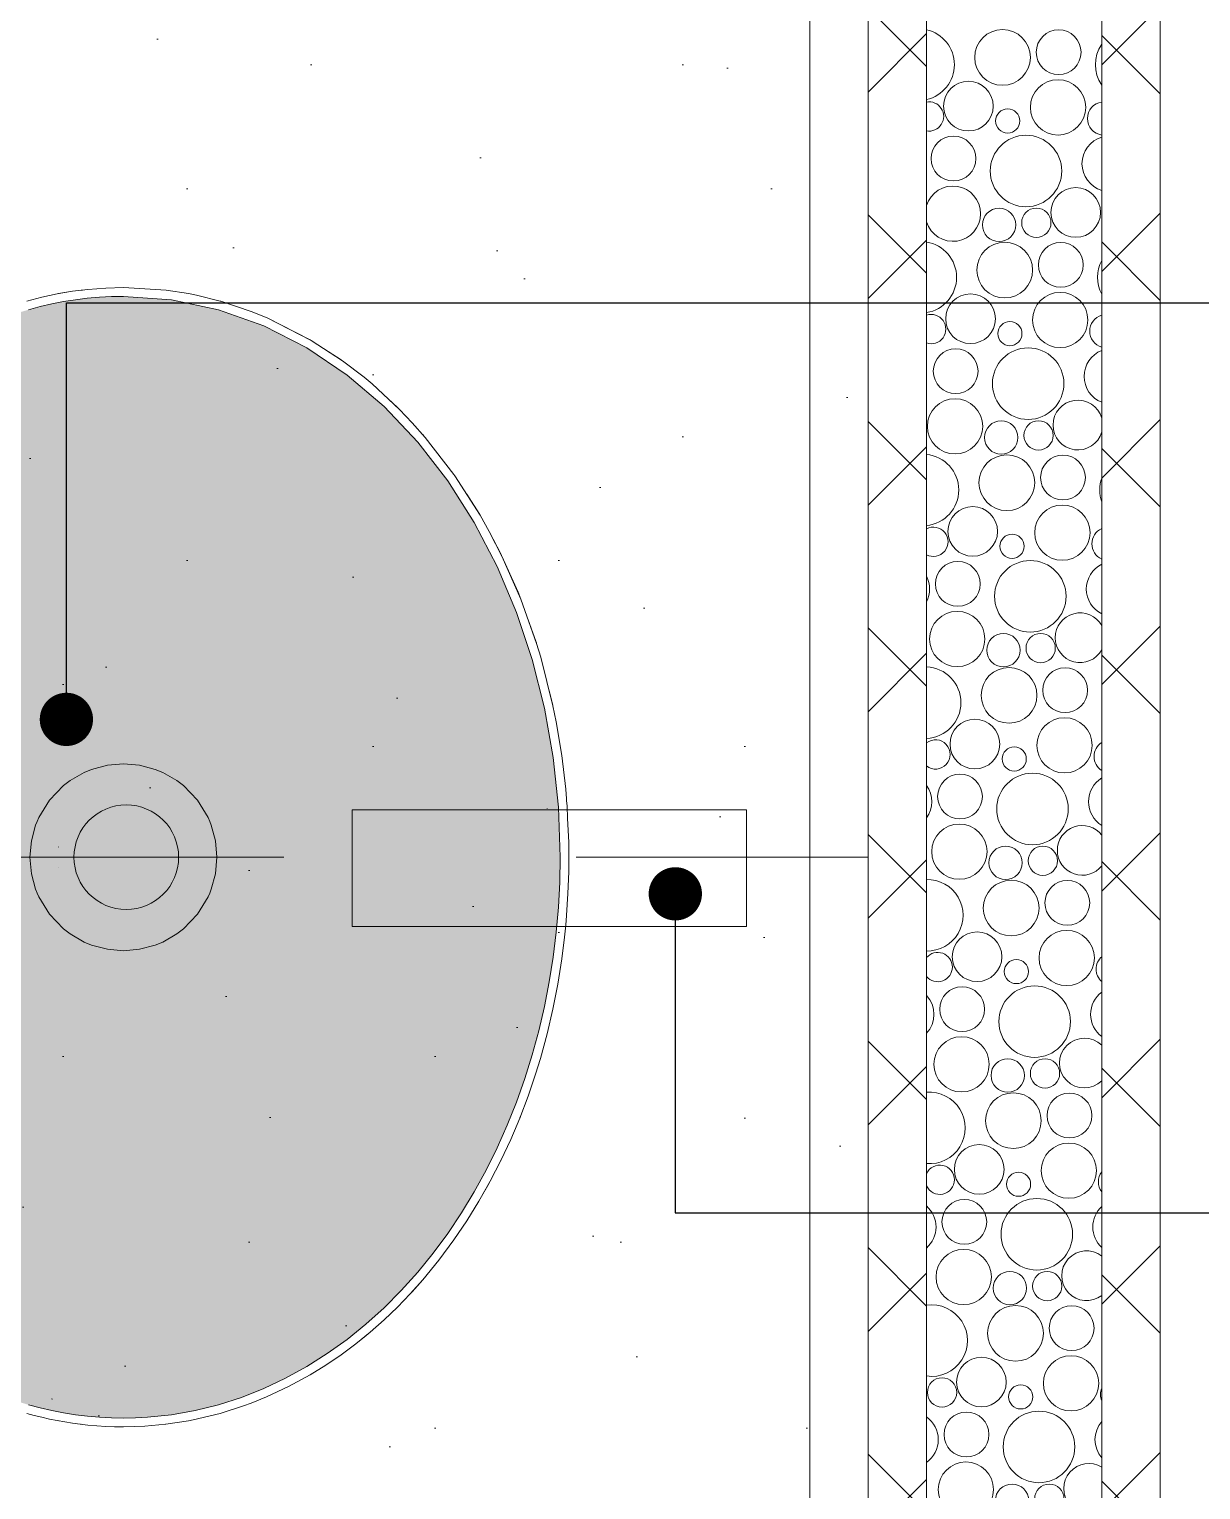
# Model space of a CAD drawing. Header units: metres. Extents: x -1.1 to 45.1, y -1 to 1.8.
# Drawn here: x 11.8678 to 12.269, y -0.1546 to 0.3454 of the extents above; entities that cross this region are included whole.
import ezdxf

# ---------------------------------------------------------------- set-up
doc = ezdxf.new("R2010")
doc.units = ezdxf.units.M
doc.header["$MEASUREMENT"] = 0
doc.linetypes.add('Dashed', pattern=[0.027999999999999997, 0.018, -0.009999999999999998])
for name, color, linetype, lineweight, true_color in [('COTAS DETALHAMENTO.EXEC_Caneta_No__27', 7, 'Continuous', 0, 0xbd2d17), ('EIXO HIDRÁULICO - Executivo.EXEC_Caneta_No__167', 7, 'Continuous', 0, 0x0035d5), ('LOUCAS-METAIS.ARQ_Caneta_No__13', 7, 'Continuous', 0, 0xaaaaaa), ('LOUCAS-METAIS.ARQ_Caneta_No__16', 7, 'Continuous', 0, 0xc9c9c9), ('LOUCAS-METAIS.ARQ_Caneta_No__19', 7, 'Continuous', 0, 0xe9e9e9), ('LOUCAS-METAIS.ARQ_Caneta_No__96', 7, 'Continuous', 0, 0xb6b6b6), ('PAREDE CONSTRUIR_Caneta_No__96', 7, 'Continuous', 0, 0xb6b6b6)]:
    doc.layers.add(name, color=color, linetype=linetype, lineweight=lineweight, true_color=true_color)
doc.layers.add('PAREDE CONSTRUIR_Caneta_No__241', color=7, linetype='Continuous', lineweight=13)
doc.layers.add('PAREDE CONSTRUIR_Caneta_No__83', color=84, linetype='Continuous', lineweight=0)
doc.dimstyles.new('GENERATED_STYLE__20', dxfattribs={"dimtxt": 0.18, "dimasz": 0.03648, "dimexe": 0.18, "dimexo": 0.0625, "dimgap": 0, "dimtad": 0, "dimtih": 1, "dimtoh": 1, "dimdec": 4, "dimzin": 0, "dimdsep": 46, "dimcen": 0.09, "dimadec": 0, "dimazin": 0, "dimtfac": 1, "dimtdec": 4, "dimtmove": 0, "dimatfit": 3, "dimldrblk": 'ARROWHEAD_11', "dimfxl": 0, "dimtolj": 1, "dimtzin": 0, "dimarcsym": 0})
pattern_1 = [(45, (11.92188319583197, 0.09066946035894974), (-0.03535533905932738, 0.03535533905932738), []), (135, (11.92188319583197, 0.09066946035894974), (0.03535533905932738, 0.03535533905932738), [])]
pattern_2 = [(45, (11.92188319583197, 0.2906694603589497), (-0.06363961030678929, 0.06363961030678929), [0, -0.06000000000000003, 0, -0.09000000000000001]), (110, (12.12188319583197, 0.2906694603589497), (0.08457233587073178, 0.03078181289931019), [0, -0.044, 0, -0.07600000000000001])]

# ---------------------------------------------------------------- blocks, each defined once
blk = doc.blocks.new('*X79', base_point=(11.92188319583197, 0.09066946035894974))
at = {"layer": 'PAREDE CONSTRUIR_Caneta_No__96', "color": 253, "linetype": 'Continuous', "lineweight": 0, "true_color": 0xb6b6b6}
for centre, radius in [((12.20108351498721, 0.3357130980305505), 0.009541205011085623), ((12.22029035433806, 0.3374767534659818), 0.007671086343013869), ((12.18939116898575, 0.3190377567004831), 0.008510306199460933), ((12.22008652386464, 0.318604216358942), 0.009461803866338271), ((12.20286582046823, 0.3139535238226888), 0.004135265504954955), ((12.18429035433806, 0.3010775112881394), 0.007671086343013869), ((12.20911208075315, 0.296822358188409), 0.01224255523759396), ((12.22613269315207, 0.2826385145226408), 0.008510306199460933), ((12.1998925823704, 0.2783833614229103), 0.005717690174749701), ((12.21265804166959, 0.2790925536061987), 0.005014746019677298), ((12.20182503915354, 0.2629146136748658), 0.009541205011085623), ((12.22103187850438, 0.2646782691102971), 0.007671086343013869), ((12.22082804803097, 0.2458057320032573), 0.009461803866338271), ((12.19013269315207, 0.2462392723447984), 0.008510306199460933), ((12.20360734463455, 0.2411550394670041), 0.004135265504954955), ((12.18503187850438, 0.2282790269324547), 0.007671086343013869), ((12.20985360491948, 0.2240238738327243), 0.01224255523759396), ((12.18482804803097, 0.209406489825415), 0.009461803866338271), ((12.20063410653673, 0.2055848770672256), 0.005717690174749701), ((12.21339956583592, 0.206294069250514), 0.005014746019677298), ((12.20256656331987, 0.1901161293191812), 0.009541205011085623), ((12.22177340267071, 0.1918797847546124), 0.007671086343013869), ((12.1908742173184, 0.1734407879891137), 0.008510306199460933), ((12.22156957219729, 0.1730072476475726), 0.009461803866338271), ((12.20434886880088, 0.1683565551113194), 0.004135265504954955), ((12.18577340267071, 0.15548054257677), 0.007671086343013869), ((12.21059512908581, 0.1512253894770396), 0.01224255523759396), ((12.18556957219729, 0.1366080054697303), 0.009461803866338271), ((12.20137563070306, 0.1327863927115409), 0.005717690174749701), ((12.21414109000225, 0.1334955848948293), 0.005014746019677298), ((12.2033080874862, 0.1173176449634965), 0.009541205011085623), ((12.22251492683704, 0.1190813003989277), 0.007671086343013869), ((12.19161574148473, 0.100642303633429), 0.008510306199460933), ((12.22231109636362, 0.1002087632918879), 0.009461803866338271), ((12.20509039296721, 0.09555807075563472), 0.004135265504954955), ((12.18651492683704, 0.08268205822108537), 0.007671086343013869), ((12.21133665325213, 0.07842690512135489), 0.01224255523759396), ((12.18631109636362, 0.0638095211140456), 0.009461803866338271), ((12.20211715486938, 0.05998790835585624), 0.005717690174749701), ((12.21488261416857, 0.06069710053914465), 0.005014746019677298), ((12.20404961165252, 0.04451916060781183), 0.009541205011085623), ((12.22325645100337, 0.04628281604324303), 0.007671086343013869), ((12.19235726565105, 0.02784381927774436), 0.008510306199460933), ((12.22305262052995, 0.02741027893620326), 0.009461803866338271), ((12.20583191713354, 0.02275958639995004), 0.004135265504954955), ((12.18725645100337, 0.009883573865400674), 0.007671086343013869), ((12.21207817741846, 0.005628420765670203), 0.01224255523759396), ((12.18705262052995, -0.008988963241639086), 0.009461803866338271), ((12.20285867903571, -0.01281057599982845), 0.005717690174749701), ((12.2156241383349, -0.01210138381654004), 0.005014746019677298), ((12.20479113581885, -0.02827932374787286), 0.009541205011085623), ((12.22399797516969, -0.02651566831244165), 0.007671086343013869), ((12.19309878981738, -0.04495466507794033), 0.008510306199460933), ((12.22379414469627, -0.04538820541948141), 0.009461803866338271), ((12.20657344129986, -0.05003889795573466), 0.004135265504954955), ((12.21281970158479, -0.06717006359001448), 0.01224255523759396), ((12.18799797516969, -0.062914910490284), 0.007671086343013869), ((12.18779414469627, -0.08178744759732376), 0.009461803866338271), ((12.20360020320204, -0.08560906035551313), 0.005717690174749701), ((12.21636566250123, -0.08489986817222472), 0.005014746019677298), ((12.20553265998518, -0.1010778081035575), 0.009541205011085623), ((12.22473949933602, -0.09931415266812632), 0.007671086343013869), ((12.19384031398371, -0.117753149433625), 0.008510306199460933), ((12.2245356688626, -0.1181866897751661), 0.009461803866338271), ((12.18036566250123, -0.121299110350067), 0.005014746019677298), ((12.20731496546619, -0.1228373823114193), 0.004135265504954955), ((12.18873949933602, -0.1357133948459687), 0.007671086343013869), ((12.21356122575111, -0.1399685479456992), 0.01224255523759396), ((12.1885356688626, -0.1545859319530085), 0.009461803866338271), ((12.20434172736837, -0.1584075447111978), 0.005717690174749701), ((12.21710718666756, -0.1576983525279094), 0.005014746019677298)]:
    blk.add_circle(centre, radius, dxfattribs=at)
for centre, radius, start, end in [((12.17237055658682, 0.3332216003662513), 0.01224255523759396, 282.6484039868402, 77.35159601315972), ((12.24511208075315, 0.3332216003662513), 0.01224255523759396, 145.2644249092012, 214.7355750907981), ((12.17591651750327, 0.3154917957840411), 0.005014746019677298, 260.0645438803893, 99.93545611961063), ((12.2358925823704, 0.3147826036007526), 0.005717690174749701, 98.4613759603304, 261.5386240396697), ((12.23782503915354, 0.2993138558527082), 0.009541205011085623, 106.9007765460973, 253.0992234539028), ((12.18408652386464, 0.2822049741810997), 0.009461803866338271, 197.2697434780899, 162.7302565219097), ((12.17311208075315, 0.2604231160105666), 0.01224255523759396, 279.113936066145, 80.88606393385498), ((12.24585360491948, 0.2604231160105666), 0.01224255523759396, 151.9283494652562, 208.071650534744), ((12.17665804166959, 0.2426933114283563), 0.005014746019677298, 251.3124344903864, 108.6875655096134), ((12.23663410653673, 0.2419841192450679), 0.005717690174749701, 106.0712268409087, 253.9287731590908), ((12.23856656331987, 0.2265153714970235), 0.009541205011085623, 111.6190238448069, 248.3809761551928), ((12.2268742173184, 0.2098400301669561), 0.008510306199460933, 16.08727155705511, 343.912728442945), ((12.17385360491948, 0.1876246316548819), 0.01224255523759396, 275.6141588701257, 84.38584112987438), ((12.24659512908581, 0.1876246316548819), 0.01224255523759396, 160.5494446312279, 199.4505553687717), ((12.17739956583592, 0.1698948270726717), 0.005014746019677298, 242.077543907103, 117.922456092897), ((12.23737563070306, 0.1691856348893833), 0.005717690174749701, 113.9865130502436, 246.0134869497568), ((12.2393080874862, 0.1537168871413389), 0.009541205011085623, 116.4970239692531, 243.5029760307471), ((12.16656656331987, 0.1537168871413389), 0.009541205011085623, 332.7817784339859, 27.21822156601348), ((12.22761574148473, 0.1370415458112714), 0.008510306199460933, 29.10753618186787, 330.8924638181332), ((12.17459512908581, 0.1148261472991972), 0.01224255523759396, 272.1353029772897, 87.86469702271033), ((12.17814109000225, 0.097096342716987), 0.005014746019677298, 231.9648425517003, 128.0351574483), ((12.23811715486938, 0.09638715053369859), 0.005717690174749701, 122.4260794049733, 237.5739205950264), ((12.1673080874862, 0.08091840278565417), 0.009541205011085623, 324.2479302267572, 35.75206977324321), ((12.24004961165252, 0.08091840278565417), 0.009541205011085623, 121.5921637381777, 238.407836261822), ((12.22835726565106, 0.0642430614555867), 0.008510306199460933, 38.13334764750099, 321.8666523524986), ((12.17533665325213, 0.04202766294351255), 0.01224255523759396, 268.6643170326059, 91.33568296739405), ((12.17888261416858, 0.02429785836130231), 0.005014746019677298, 220.1806800518425, 139.8193199481582), ((12.23885867903571, 0.0235886661780139), 0.005717690174749701, 131.7514476677032, 228.2485523322981), ((12.24079113581885, 0.00811991842996948), 0.009541205011085623, 126.9836784029258, 233.016321597074), ((12.16804961165252, 0.00811991842996948), 0.009541205011085623, 317.2088490783793, 42.79115092162093), ((12.22909878981738, -0.00855542290009799), 0.008510306199460933, 45.61764563430343, 314.3823543656962), ((12.17607817741846, -0.03077082141217213), 0.01224255523759396, 265.1884138265159, 94.8115861734841), ((12.1796241383349, -0.04850062599438237), 0.005014746019677298, 204.2332089091627, 155.7667910908362), ((12.23960020320204, -0.04920981817767078), 0.005717690174749701, 142.7110161839618, 217.2889838160382), ((12.16879113581885, -0.06467856592571519), 0.009541205011085623, 311.0043790830672, 48.99562091693276), ((12.24153265998518, -0.06467856592571519), 0.009541205011085623, 132.7894022863818, 227.2105977136182), ((12.22984031398371, -0.08135390725578268), 0.008510306199460933, 52.24322451003611, 307.7567754899634), ((12.17681970158479, -0.1035693057678568), 0.01224255523759396, 261.694641486707, 98.3053585132931), ((12.24034172736837, -0.1220083025333555), 0.005717690174749701, 157.7105301463812, 202.2894698536193), ((12.16953265998518, -0.1374770502813999), 0.009541205011085623, 305.3379891509273, 54.66201084907188), ((12.24227418415151, -0.1374770502813999), 0.009541205011085623, 139.2025084065801, 220.7974915934199), ((12.23058183815004, -0.1541523916114674), 0.008510306199460933, 58.31975365391776, 301.6802463460826)]:
    blk.add_arc(centre, radius, start, end, dxfattribs=at)
blk = doc.blocks.new('ARROWHEAD_11')
at = {"color": 0, "linetype": 'Continuous', "lineweight": 0}
blk.add_line((0, 0), (-1, 0), dxfattribs=at)
at = {"color": 0, "linetype": 'Continuous', "lineweight": 0, "const_width": 0.25, "flags": 128}
blk.add_lwpolyline([(-0.125, 0, 1), (0.125, 0, 1)], format="xyb", close=True, dxfattribs=at)

msp = doc.modelspace()

# ---------------------------------------------------------------- hatches: boundary and pattern name
at = {"layer": 'LOUCAS-METAIS.ARQ_Caneta_No__16', "linetype": 'Continuous', "lineweight": 0, "true_color": 0xc9c9c9}
h = msp.add_hatch(dxfattribs=at)
h.set_pattern_fill('Haie_OD_LEGENDA_0007', color=9, style=0, pattern_type=2)
h.set_pattern_definition(pattern_2)
h.paths.add_polyline_path([(11.65505127509044, 0.9421461764888623), (11.65505127509044, -0.8378538235111352), (12.13505127509044, -0.8378538235111352), (12.13505127509044, 0.9421461764888623)])
h = msp.add_hatch(dxfattribs=at)
h.set_pattern_fill('Haie_OD_LEGENDA_0007', color=9, style=0, pattern_type=2)
h.set_pattern_definition(pattern_2)
h.paths.add_polyline_path([(12.13505127509044, 0.9421461764888623), (12.13505127509044, -0.8378538235111352), (12.15505127509044, -0.8378538235111352), (12.15505127509044, 0.9421461764888623)])
at = {"layer": 'LOUCAS-METAIS.ARQ_Caneta_No__19', "linetype": 'Continuous', "lineweight": 0, "true_color": 0x747474}
msp.add_hatch(color=8, dxfattribs=at).paths.add_polyline_path([(11.93264534844845, -0.1255296032386357), (11.94049134180344, -0.1230116021833285), (11.94816633530344, -0.11997860091213), (11.95564032897374, -0.1164535994348301), (11.96289132283295, -0.1124605977613302), (11.96990031689705, -0.1080275959034256), (11.97665231117875, -0.1031805938720285), (11.98313230569084, -0.09794659167842523), (11.98932930044264, -0.09235258933393053), (11.99523529544084, -0.08642558684993018), (12.00084329069144, -0.08019158423722983), (12.00614828619864, -0.07367458150592965), (12.01114928196334, -0.06689657866522536), (12.01584227798885, -0.05988157572523134), (12.02022727427514, -0.05264857269382928), (12.02430427082234, -0.04521856957982662), (12.02807226763125, -0.03761056639132532), (12.03153226470094, -0.02984256313582589), (12.03468626202984, -0.02193055981982495), (12.03753425961784, -0.01389055644982617), (12.04007725746424, -0.005737553032826082), (12.04231725556714, 0.002512450424174251), (12.04425625392504, 0.01084745391716924), (12.04589325253868, 0.01925145744017387), (12.04723125140552, 0.02771446098717378), (12.04827125052476, 0.03622546455417508), (12.04901324989635, 0.04476646813317275), (12.04945724952032, 0.05332447172017085), (12.04960624939413, 0.06190147531416956), (12.04901324989635, 0.07903648249617534), (12.04723125140552, 0.09608848964217431), (12.04425625392504, 0.1129564967121692), (12.04007625746505, 0.129542503663171), (12.03468526203074, 0.1457355104501699), (12.02807126763204, 0.1614155170211728), (12.02022627427604, 0.1764535233241742), (12.01114828196415, 0.1907015292951724), (12.00084229069234, 0.2039955348671723), (11.98932830044345, 0.2161565399641714), (11.97665031118044, 0.2269845445021699), (11.96288732283634, 0.2362655483911706), (11.94816533530445, 0.2437815515411725), (11.93264434844944, 0.2493325538681685), (11.91656036207044, 0.2527445552981686), (11.90011237600044, 0.2539015557831701), (11.89598837949345, 0.2538295557521733), (11.89185538299344, 0.2536115556611702), (11.88773738648045, 0.2532485555091708), (11.88365038994245, 0.2527435552971693), (11.87958939338144, 0.2520985550271715), (11.87555239680044, 0.251314554698173), (11.87154440019444, 0.2503915543121704), (11.86756740356245, 0.2493325538681685), (11.86362440690245, 0.2481395533681732), (11.85972041020845, 0.2468145528121721), (11.85585941347844, 0.2453605522031705), (11.85204541670844, 0.2437815515411725), (11.84828241989544, 0.2420785508281722), (11.84457142303845, 0.2402555500641737), (11.84091842613145, 0.2383165492511705), (11.83732142917744, 0.2362635483901738), (11.83378543217244, 0.234100547484172), (11.83031143511445, 0.2318295465321722), (11.82690243800144, 0.2294565455381741), (11.82355944083244, 0.2269825445011731), (11.82028444360645, 0.2244115434231699), (11.81707944632044, 0.2217485423071719), (11.81394444897544, 0.2189945411531693), (11.81088145156944, 0.2161545399631746), (11.80789245410144, 0.2132305387371685), (11.80497545657144, 0.2102265374781749), (11.80213445897744, 0.2071465361871714), (11.79936746132145, 0.2039915348651715), (11.79667646360044, 0.200767533514171), (11.79406146581444, 0.1974745321341698), (11.79152346796445, 0.1941175307271732), (11.78906147004945, 0.1906975292941735), (11.78667747206844, 0.1872185278351748), (11.78436947402244, 0.1836825263541724), (11.78213847591244, 0.1800925248491692), (11.77998447773644, 0.1764495233221735), (11.77790747949545, 0.1727585217751693), (11.77590748118944, 0.1690205202091701), (11.77398448281745, 0.1652375186231692), (11.77213948438045, 0.161411517020174), (11.77037048587844, 0.1575465154001745), (11.76867848731144, 0.1536435137641701), (11.76706348867944, 0.1497045121131717), (11.76552548998144, 0.1457315104481691), (11.76406349122044, 0.1417265087701733), (11.76267749239344, 0.1376925070791697), (11.76136849350245, 0.1336295053761742), (11.76013449454744, 0.1295395036621696), (11.75897649552844, 0.1254255019381714), (11.75789449644444, 0.1212895002041745), (11.75688749729744, 0.1171314984621685), (11.75595549808644, 0.1129544967111724), (11.75509949881145, 0.1087604949531706), (11.75431849947344, 0.1045504931891696), (11.75361250007045, 0.1003254914181722), (11.75298050060644, 0.09608748964216973), (11.75242350107744, 0.09183748786117407), (11.75194050148644, 0.08757748607517302), (11.75153250183244, 0.08330948428717422), (11.75119950211445, 0.07903648249617534), (11.75093950233445, 0.07475848070317115), (11.75075450249145, 0.07047847890917014), (11.75064350258544, 0.06619347711317092), (11.75060650261644, 0.06190147531416956), (11.75061550260944, 0.05974647441117442), (11.75064350258544, 0.05760047351217112), (11.75075450249145, 0.05331647171616938), (11.75094050233344, 0.04903546992217089), (11.75119950211445, 0.04475746812917381), (11.75153350183145, 0.04048246633817287), (11.75194150148644, 0.03621446454917221), (11.75242450107744, 0.03195546276417049), (11.75298150060544, 0.02770546098317483), (11.75361350007044, 0.02346745920717241), (11.75432049947144, 0.01924245743617492), (11.75510149880945, 0.0150334556721714), (11.75595749808544, 0.01083945391416963), (11.75688949729545, 0.006662452164175381), (11.75789649644244, 0.002505450421172117), (11.75897849552644, -0.001630551311829986), (11.76013649454544, -0.005745553036827555), (11.76137049350044, -0.009834554749825752), (11.76268049239145, -0.01389755645282831), (11.76406649121744, -0.01793255814382944), (11.76552848997945, -0.02193655982182774), (11.76706748867544, -0.02590956148683032), (11.76868248730845, -0.02984856313782869), (11.77037448587544, -0.03375156477392549), (11.77214248437744, -0.03761656639382549), (11.77398848281445, -0.04144256799732515), (11.77591148118545, -0.04522456958232679), (11.77791147949245, -0.04896357114942473), (11.77998847773345, -0.05265457269632945), (11.78214247590844, -0.05629657422273082), (11.78437347401945, -0.05988657572722955), (11.78668147206444, -0.06342257720922673), (11.78906647004544, -0.06690157866733015), (11.79152846795944, -0.07032158010062828), (11.79406646581045, -0.07367858150752538), (11.79668146359544, -0.07697058288723069), (11.79937246131644, -0.08019558423892503), (11.80214045897245, -0.08335058556113095), (11.80498245656544, -0.08643058685202787), (11.80789945409544, -0.08943458811102856), (11.81088945156344, -0.09235858933643071), (11.81395244896945, -0.09519859052673096), (11.81708644631444, -0.0979525916809254), (11.82029244359944, -0.10061559279703), (11.82356744082644, -0.1031865938745287), (11.82691043799544, -0.1056595949109282), (11.83032043510745, -0.1080335959059258), (11.83379443216445, -0.1103035968573312), (11.83733042917044, -0.1124665977638304), (11.84092642612444, -0.1145185986238277), (11.84458042303044, -0.1164575994364259), (11.84829041988844, -0.1182796002001285), (11.85205341670144, -0.1199826009138252), (11.85586841347045, -0.1215616015756313), (11.85972841020144, -0.1230146021845289), (11.86363240689544, -0.1243396027398265), (11.86757540355544, -0.1255326032398503), (11.87155240018744, -0.1265906036832294), (11.87556139679244, -0.1275136040701415), (11.87959739337445, -0.1282976043986355), (11.88365938993444, -0.1289426046690383), (11.88774238647645, -0.1294466048802465), (11.89185838299044, -0.1298096050323312), (11.89598837949345, -0.130026605123351), (11.90011237600044, -0.1300986051535307), (11.90422437251844, -0.130026605123351), (11.90835636901844, -0.1298086050319287), (11.91656136206944, -0.1289416046685292), (11.92465935521145, -0.1275116040692299)])
at = {"layer": 'PAREDE CONSTRUIR_Caneta_No__83', "linetype": 'Continuous', "lineweight": 0}
h = msp.add_hatch(dxfattribs=at)
h.set_pattern_fill('Placomur_0007', color=84, style=0, pattern_type=2)
h.set_pattern_definition(pattern_1)
h.paths.add_polyline_path([(12.17505127985146, 0.9621462026105125), (12.1550512650111, 0.9621462026105125), (12.1550512650111, -0.9808072737675917), (12.17505127985146, -0.9808072737675917)])
h = msp.add_hatch(dxfattribs=at)
h.set_pattern_fill('Placomur_0007', color=84, style=0, pattern_type=2)
h.set_pattern_definition(pattern_1)
h.paths.add_polyline_path([(12.25505128103782, 0.9621462026105125), (12.23505126619746, 0.9621462026105125), (12.23505126619746, -0.9808072737675917), (12.25505128103782, -0.9808072737675917)])

# ---------------------------------------------------------------- linework, layer by layer
at = {"layer": 'EIXO HIDRÁULICO - Executivo.EXEC_Caneta_No__167', "color": 162, "linetype": 'Dashed', "lineweight": 0, "true_color": 0x0035d5}
msp.add_line((12.15505051443279, 0.06190148053857714), (11.58871511344922, 0.06190148053857714), dxfattribs=at)
at = {"layer": 'LOUCAS-METAIS.ARQ_Caneta_No__13', "color": 253, "linetype": 'Continuous', "lineweight": 0, "true_color": 0xaaaaaa, "flags": 128}
for points in [[(12.13505127509044, 0.9421461764888623), (12.13505127509044, -0.8378538235111352)], [(12.15505127509044, 0.9421461764888623), (12.15505127509044, -0.8378538235111352)]]:
    msp.add_lwpolyline(points, dxfattribs=at)
at = {"layer": 'LOUCAS-METAIS.ARQ_Caneta_No__96', "color": 253, "linetype": 'Continuous', "lineweight": 0, "true_color": 0xb6b6b6}
for p, q in [((11.88263638224443, 0.2556295634139514), (11.87736738789292, 0.2547405619185565)), ((11.87783839263636, 0.2548295578656661), (11.88263638224443, 0.2556295634139514)), ((11.88795337118098, 0.2562865431828496), (11.88263638224443, 0.2556295634139514)), ((11.88466770595588, 0.2558805530602766), (11.88561638934046, 0.2560265485644817)), ((11.8860718110117, 0.2560540424684814), (11.88561638934046, 0.2560265485644817)), ((11.89403536761844, 0.256746563137686), (11.88795337118098, 0.2562865431828496)), ((11.90011436239855, 0.2569015636139338), (11.89403536761844, 0.256746563137686)), ((11.91469334827251, 0.2560155637758865), (11.90011436239855, 0.2569015636139338)), ((11.91459636919416, 0.2560265485644817), (11.91465116540702, 0.2560181183778849)), ((11.91469334827251, 0.2560155637758865), (11.92237334405746, 0.2548295578656661)), ((11.87214740996725, 0.2536245521030875), (11.8669764165349, 0.2522825558083537)), ((11.87154439616557, 0.2503915436116668), (11.86756739177468, 0.2493325652858158)), ((11.87555240703821, 0.2513145532461647), (11.87154439616557, 0.2503915436116668)), ((11.87736738789292, 0.2547405619185565), (11.87214740996725, 0.2536245521030875)), ((11.87958938071101, 0.2520985605994324), (11.87555240703821, 0.2513145532461647)), ((11.87783839263636, 0.2548295578656661), (11.87736738789292, 0.2547405619185565)), ((11.88365039957512, 0.2527435656714627), (11.87958938071101, 0.2520985605994324)), ((11.88773737958203, 0.2532485466214749), (11.88365039957512, 0.2527435656714627)), ((11.89185539800323, 0.2536115555654246), (11.88773737958203, 0.2532485466214749)), ((11.89598839277863, 0.2538295589134489), (11.89185539800323, 0.2536115555654246)), ((11.900112382582, 0.2539015667572753), (11.89598839277863, 0.2538295589134489)), ((11.91656034721042, 0.2527445555797425), (11.900112382582, 0.2539015667572753)), ((11.93264434491913, 0.2493325652858158), (11.91656034721042, 0.2527445555797425)), ((11.92510935473012, 0.2542855553701426), (11.92237334405746, 0.2548295578656661)), ((11.93323634199971, 0.2522825558083537), (11.92510935473012, 0.2542855553701426)), ((11.93346434022805, 0.2522185630282974), (11.93323634199971, 0.2522825558083537)), ((11.93346434022805, 0.2522185630282974), (11.94384732845483, 0.2487735545035474)), ((11.94816534027996, 0.2437815428736951), (11.93264434491913, 0.2493325652858158)), ((11.94384732845483, 0.2487735545035474), (11.94934432103468, 0.2465375433069963)), ((11.94903135035737, 0.2466725540225991), (11.94910827581004, 0.2466335644096032)), ((11.96403133464065, 0.2390735391210055), (11.94934432103468, 0.2465375433069963)), ((11.96441433334524, 0.2388475526417335), (11.94934432103468, 0.2465375433069963)), ((11.96288732000078, 0.2362655525370454), (11.94816534027996, 0.2437815428736951)), ((11.97665030213145, 0.2269845557472689), (11.96288732000078, 0.2362655525370454)), ((11.96403133464065, 0.2390735391210055), (11.96441433334524, 0.2388475526417335)), ((11.97511929722137, 0.2318475599762064), (11.96441433334524, 0.2388475526417335)), ((11.97459330466993, 0.2322235335252967), (11.96860138988544, 0.2361096260175768)), ((11.97459330466993, 0.2322235335252967), (11.97488618978903, 0.2319999739179264)), ((11.97511929722137, 0.2318475599762064), (11.98249031389462, 0.2261955349875788)), ((11.98932831286093, 0.2161565558523972), (11.97665030213145, 0.2269845557472689)), ((11.98249031389462, 0.2261955349875788), (11.9852072927824, 0.2239155527041317)), ((11.98466309869172, 0.2243722197438456), (11.98455931798554, 0.2244675383309098)), ((11.99464431188922, 0.2151445502707827), (11.9852072927824, 0.2239155527041317)), ((11.9938962924916, 0.2158925377358725), (11.98911363049551, 0.2202848884791533)), ((12.00084228725739, 0.2039955327023049), (11.98932831286093, 0.2161565558523972)), ((11.9938962924916, 0.2158925377358725), (11.99438061309795, 0.2153896004674647)), ((11.99894530367853, 0.210649536459695), (11.99464431188922, 0.2151445502707827)), ((12.00339229097205, 0.2056275401888965), (11.99894530367853, 0.210649536459695)), ((12.00256929400579, 0.2065885495281106), (12.00278001673812, 0.206318975152247)), ((12.00339229097205, 0.2056275401888965), (12.01325027655566, 0.1929255162006211)), ((12.01114828616645, 0.1907015435659898), (12.00084228725739, 0.2039955327023049)), ((12.02022628789494, 0.1764535383134214), (12.01114828616645, 0.1907015435659898)), ((12.01325027655566, 0.1929255162006211), (12.0136022687785, 0.1924255167245161)), ((12.02219527931761, 0.179037518234662), (12.0136022687785, 0.1924255167245161)), ((12.02186027519807, 0.1796065238972457), (12.01761634683088, 0.1861715636400487)), ((12.02807127903644, 0.1614155223928901), (12.02022628789494, 0.1764535383134214)), ((12.02186027519807, 0.1796065238972457), (12.02208607008219, 0.1792076547277444)), ((12.02534127167847, 0.1734575330223902), (12.02219527931761, 0.179037518234662)), ((12.02940225861006, 0.165580513558329), (12.02534127167847, 0.1734575330223902)), ((12.02971225956254, 0.1649435235500616), (12.02534127167847, 0.1734575330223902)), ((12.02950916870368, 0.1653391036694924), (12.02940225861006, 0.165580513558329)), ((12.03468527134003, 0.1457355030576761), (12.02807127903644, 0.1614155223928901)), ((12.02971225956254, 0.1649435235500616), (12.03520225891943, 0.1526295116728034)), ((12.03615627503568, 0.1502585216931718), (12.02971225956254, 0.1649435235500616)), ((12.03520225891943, 0.1526295116728034), (12.03615627503568, 0.1502585216931718)), ((12.03589950560233, 0.1508966612723381), (12.03587625872414, 0.1509615162305633)), ((12.04152825178024, 0.1350945000290804), (12.03615627503568, 0.1502585216931718)), ((12.04007624793696, 0.129542487708687), (12.03468527134003, 0.1457355030576761)), ((12.04128524526516, 0.1358634990956031), (12.03864924726073, 0.1432213276360383)), ((12.04128524526516, 0.1358634990956031), (12.04147157154841, 0.135254545844266)), ((12.04295726420555, 0.1303825047107634), (12.04152825178024, 0.1350945000290804)), ((12.0428412533423, 0.1307775100447413), (12.04295726420555, 0.1303825047107634)), ((12.0471662583904, 0.1136954932003573), (12.04295726420555, 0.1303825047107634)), ((12.04425624738914, 0.1129565107073103), (12.04007624793696, 0.129542487708687)), ((12.04712225537099, 0.1138974983533712), (12.0458461678078, 0.1189290424491429)), ((12.04723124107873, 0.09608847371280804), (12.04425624738914, 0.1129565107073103)), ((12.04712225537099, 0.1138974983533712), (12.04715041985801, 0.1137582406119404)), ((12.04827524305037, 0.1081985006205071), (12.0471662583904, 0.1136954932003573)), ((12.05017225856176, 0.09672048224717544), (12.04827524305037, 0.1081985006205071)), ((12.04901323563514, 0.07903647344189979), (12.04723124107873, 0.09608847371280804)), ((12.05017225856176, 0.09672048224717544), (12.05152523964508, 0.08515646958408185)), ((11.88180840380427, 0.08815349671591521), (11.88665237624832, 0.09093549022454228)), ((11.88665237624832, 0.09093549022454228), (11.88922038990707, 0.09199248873384791)), ((11.88922038990707, 0.09199248873384791), (11.89460038171541, 0.09342249106741862)), ((11.89460038171541, 0.09342249106741862), (11.90010637926731, 0.09390147894209777)), ((11.90010637926731, 0.09390147894209777), (11.90561237681921, 0.09342249106741862)), ((11.90561237681921, 0.09342249106741862), (11.91099137871927, 0.09199248873384791)), ((11.91099137871927, 0.09199248873384791), (11.91355936044549, 0.09093549022454228)), ((11.91355936044549, 0.09093549022454228), (11.91840336482206, 0.08815349671591521)), ((11.87475240148993, 0.08142547336562389), (11.87959640586651, 0.08646448967223508)), ((11.87959640586651, 0.08646448967223508), (11.88180840380427, 0.08815349671591521)), ((11.91840336482206, 0.08815349671591521), (11.92061536275983, 0.08646448967223508)), ((11.92061536275983, 0.08646448967223508), (11.9254593671364, 0.08142547336562389)), ((12.05180825761396, 0.08189248654342807), (12.05152523964508, 0.08515646958408185)), ((11.87111940619063, 0.07545846595061478), (11.87475240148993, 0.08142547336562389)), ((11.9254593671364, 0.08142547336562389), (11.9290923624357, 0.07545846595061478)), ((12.05183533639515, 0.08135167730039372), (12.05180825761396, 0.08189248654342807)), ((12.05183533639515, 0.08135167730039372), (12.05199825613759, 0.07935247770908349)), ((11.87055841559182, 0.07418547584235258), (11.87111940619063, 0.07545846595061478)), ((11.9290923624357, 0.07545846595061478), (11.9296543429428, 0.07418547584235258)), ((12.04516523864517, 0.07851849595422467), (12.04515824542219, 0.07861649687338401)), ((12.04960625455652, 0.06190148053857714), (12.04901323563514, 0.07903647344189979)), ((12.05214204829756, 0.07522475180029575), (12.05199825613759, 0.07935247770908349)), ((12.05255423332999, 0.06699149308758168), (12.05214204829756, 0.07522475180029575)), ((11.86860440052335, 0.06752949226841709), (11.87005139096021, 0.07288649265876446)), ((11.87005139096021, 0.07288649265876446), (11.87055841559182, 0.07418547584235258)), ((11.9296543429428, 0.07418547584235258), (11.93016133564188, 0.07288649265876446)), ((11.93016133564188, 0.07288649265876446), (11.93160733617047, 0.06752949226841709)), ((11.86810641279631, 0.06190148053857714), (11.86860440052335, 0.06752949226841709)), ((11.87787840409015, 0.06535795283979384), (11.87788338556405, 0.06542146663197856)), ((11.93160733617047, 0.06752949226841709), (11.9321063457383, 0.06190148053857714)), ((12.05255423332999, 0.06699149308758168), (12.05260625141317, 0.06190148053857714)), ((11.86860440052335, 0.05627346880873718), (11.86810641279631, 0.06190148053857714)), ((11.9321063457383, 0.06190148053857714), (11.93160733617047, 0.05627346880873718)), ((12.04945725739497, 0.05332446819447201), (12.04960625455652, 0.06190148053857714)), ((12.05255723498733, 0.05693447207578517), (12.05260625141317, 0.06190148053857714)), ((11.87005139096021, 0.05091547851011002), (11.86860440052335, 0.05627346880873718)), ((11.87788338556405, 0.0583814625126462), (11.87787840409015, 0.05844500823735332)), ((11.93160733617047, 0.05627346880873718), (11.93016133564188, 0.05091547851011002)), ((12.05229724036896, 0.04944645463101383), (12.05255723498733, 0.05693447207578517)), ((12.05255011403426, 0.05672860308724781), (12.05255423332999, 0.05681146798956549)), ((12.05255477618291, 0.05686332641013481), (12.05255423332999, 0.05681146798956549)), ((11.87055841559182, 0.04961646339399239), (11.87005139096021, 0.05091547851011002)), ((11.93016133564188, 0.05091547851011002), (11.9296543429428, 0.04961646339399239)), ((12.04901323563514, 0.04476645570272497), (12.04945725739497, 0.05332446819447201)), ((11.87111940619063, 0.04834347328573729), (11.87055841559182, 0.04961646339399239)), ((11.87475240148993, 0.04237646587072819), (11.87111940619063, 0.04834347328573729)), ((11.9290923624357, 0.04834347328573729), (11.9254593671364, 0.04237646587072819)), ((11.9296543429428, 0.04961646339399239), (11.9290923624357, 0.04834347328573729)), ((12.05181323908786, 0.04197146565642784), (12.05229724036896, 0.04944645463101383)), ((11.87959640586651, 0.03733744956410989), (11.87475240148993, 0.04237646587072819)), ((11.9254593671364, 0.04237646587072819), (11.92061536275983, 0.03733744956410989)), ((12.04827125148475, 0.03622546324679776), (12.04901323563514, 0.04476645570272497)), ((12.05181323908786, 0.04197146565642784), (12.05152523964508, 0.03864645956054291)), ((12.05180825761396, 0.04190945269292401), (12.05180876853436, 0.04191960723586563)), ((12.05180924752224, 0.04192921892588375), (12.05181323908786, 0.04197146565642784)), ((11.88180840380427, 0.03564847445295927), (11.87959640586651, 0.03733744956410989)), ((11.88665237624832, 0.0328664490118098), (11.88180840380427, 0.03564847445295927)), ((11.91840336482206, 0.03564847445295927), (11.91355936044549, 0.0328664490118098)), ((11.92061536275983, 0.03733744956410989), (11.91840336482206, 0.03564847445295927)), ((12.04723124107873, 0.02771445543181672), (12.04827125148475, 0.03622546324679776)), ((12.05152523964508, 0.03864645956054291), (12.05110526307657, 0.03451445469341197)), ((11.88922038990707, 0.03180945050250417), (11.88665237624832, 0.0328664490118098)), ((11.89460038171541, 0.03038047000972854), (11.88922038990707, 0.03180945050250417)), ((11.90010637926731, 0.02990145020252699), (11.89460038171541, 0.03038047000972854)), ((11.90561237681921, 0.03038047000972854), (11.90010637926731, 0.02990145020252699)), ((11.91099137871927, 0.03180945050250417), (11.90561237681921, 0.03038047000972854)), ((11.91355936044549, 0.0328664490118098), (11.91099137871927, 0.03180945050250417)), ((12.05017225856176, 0.02708244689744932), (12.05110526307657, 0.03451445469341197)), ((12.04589326828214, 0.01925144220188146), (12.04723124107873, 0.02771445543181672)), ((12.04880123560181, 0.01846344328299354), (12.05017225856176, 0.02708244689744932)), ((12.04425624738914, 0.01084744027810958), (12.04589326828214, 0.01925144220188146)), ((12.04712225537099, 0.009905462723776015), (12.04880123560181, 0.01846344328299354)), ((12.04827524305037, 0.01560347054836742), (12.04712225537099, 0.009905462723776015)), ((12.04880123560181, 0.01846344328299354), (12.04827524305037, 0.01560347054836742)), ((12.04231724060741, 0.00251244454081645), (12.04425624738914, 0.01084744027810958)), ((12.04513624391249, 0.001421437892407784), (12.04712225537099, 0.009905462723776015)), ((12.04007726977776, -0.005737546814987393), (12.04231724060741, 0.00251244454081645)), ((12.0428412533423, -0.006975538875866771), (12.04513624391249, 0.001421437892407784)), ((12.03753425928607, -0.01389055909243408), (12.04007726977776, -0.005737546814987393)), ((12.04118925609507, -0.01235955418234935), (12.0428412533423, -0.006975538875866771)), ((12.0346862612483, -0.02193056216397649), (12.03753425928607, -0.01389055909243408)), ((12.03862127436885, -0.01992056937922682), (12.04118925609507, -0.01235955418234935)), ((12.04125557994946, -0.01214337098825125), (12.04128524526516, -0.01206056995097837)), ((12.0357892745261, -0.02737754840972029), (12.03862127436885, -0.01992056937922682)), ((12.03153225382368, -0.02984254774289097), (12.0346862612483, -0.02193056216397649)), ((12.02807226894471, -0.0376105814991976), (12.03153225382368, -0.02984254774289097)), ((12.03269325656684, -0.03471455694387116), (12.0357892745261, -0.02737754840972029)), ((12.03520225891943, -0.0288265505956562), (12.03269325656684, -0.03471455694387116)), ((12.0357892745261, -0.02737754840972029), (12.03520225891943, -0.0288265505956562)), ((12.03580693321242, -0.02733105465334829), (12.03587625872414, -0.02715957699421834)), ((12.03587625872414, -0.02715957699421834), (12.0359462548189, -0.02696418187387506)), ((12.02933325242358, -0.04191856651148695), (12.03269325656684, -0.03471455694387116)), ((12.0243042629298, -0.04521856944031155), (12.02807226894471, -0.0376105814991976)), ((12.02570926209632, -0.04897555873410253), (12.02933325242358, -0.04191856651148695)), ((12.02936342865969, -0.04185390314840332), (12.02940225861006, -0.04177857432198406)), ((12.02940225861006, -0.04177857432198406), (12.02947187151451, -0.04162140243403512)), ((12.02022727780321, -0.05264856548719932), (12.0243042629298, -0.04521856944031155)), ((12.02182128558507, -0.05587058919003196), (12.02570926209632, -0.04897555873410253)), ((12.02534127167847, -0.04965556185351572), (12.02182128558507, -0.05587058919003196)), ((12.02570926209632, -0.04897555873410253), (12.02534127167847, -0.04965556185351572)), ((12.01584227154067, -0.0598815697874957), (12.02022727780321, -0.05264856548719932)), ((12.01114927607472, -0.06689657073976774), (12.01584227154067, -0.0598815697874957)), ((12.01766826911651, -0.06259158738482595), (12.02182128558507, -0.05587058919003196)), ((12.02184718286283, -0.05582479794920969), (12.02186027519807, -0.05580458466090077)), ((12.01325027655566, -0.06912357696427618), (12.01766826911651, -0.06259158738482595)), ((12.00614829140535, -0.07367456849165022), (12.01114927607472, -0.06689657073976774)), ((12.00807129999207, -0.07608758167415486), (12.01325027655566, -0.06912357696427618)), ((12.00084327716566, -0.08019158171688501), (12.00614829140535, -0.07367456849165022)), ((12.00257427547969, -0.08277859522799558), (12.00807129999207, -0.07608758167415486)), ((11.99523528712898, -0.08642557697323694), (12.00084327716566, -0.08019158171688501)), ((11.99832329002448, -0.08751757352991829), (12.00257427547969, -0.08277859522799558)), ((11.99894530367853, -0.08684657538254781), (12.00257427547969, -0.08277859522799558)), ((12.00258404683233, -0.08276668439617962), (12.00256929400579, -0.0827855884509634)), ((11.98932930276921, -0.09235260486697028), (11.99523528712898, -0.08642557697323694)), ((11.99390130589802, -0.09208558509310505), (11.99832329002448, -0.08751757352991829)), ((11.99832329002448, -0.08751757352991829), (11.99894530367853, -0.08684657538254781)), ((11.98313231730931, -0.09794657652518479), (11.98932930276921, -0.09235260486697028)), ((11.9893133045742, -0.09647059135564318), (11.99390130589802, -0.09208558509310505)), ((11.97665231388052, -0.103180604761842), (11.98313231730931, -0.09794657652518479)), ((11.98456330955116, -0.1006616075289375), (11.9893133045742, -0.09647059135564318)), ((11.96990030920397, -0.1080276107957689), (11.97665231388052, -0.103180604761842)), ((11.974595316419, -0.1084195825398768), (11.97965531239453, -0.1046486068001431)), ((11.97965531239453, -0.1046486068001431), (11.98456330955116, -0.1006616075289375)), ((11.98249031389462, -0.1023935957512268), (11.97965531239453, -0.1046486068001431)), ((11.98456330955116, -0.1006616075289375), (11.98249031389462, -0.1023935957512268)), ((11.9628913115664, -0.1124606116433458), (11.96990030920397, -0.1080276107957689)), ((11.96938530144113, -0.111964603732861), (11.974595316419, -0.1084195825398768)), ((11.97457331490929, -0.1084345588940852), (11.97459330466993, -0.1084215942889446)), ((11.97462150108948, -0.1084000717671105), (11.97459330466993, -0.1084215942889446)), ((11.95564032925454, -0.1164536142292465), (11.9628913115664, -0.1124606116433458)), ((11.96403133464065, -0.1152706099763807), (11.96938530144113, -0.111964603732861)), ((11.94049134780971, -0.1230115968840297), (11.94816633018824, -0.1199786137290704)), ((11.94816633018824, -0.1199786137290704), (11.95564032925454, -0.1164536142292465)), ((11.94903135035737, -0.122869592945452), (11.95664431977238, -0.1193065937409048)), ((11.95664431977238, -0.1193065937409048), (11.96403133464065, -0.1152706099763807)), ((11.87552638203035, -0.1235416129336175), (11.87585340301865, -0.1236135888449215)), ((11.93264533482741, -0.1255296042086687), (11.94049134780971, -0.1230115968840297)), ((11.94122033542244, -0.1259355943312417), (11.94384732845483, -0.1249716152671954)), ((11.94384732845483, -0.1249716152671954), (11.94903135035737, -0.122869592945452)), ((11.8669764165349, -0.1284806165720016), (11.86955541498224, -0.12917961954378)), ((11.86757540683845, -0.1255326058660162), (11.87155241122934, -0.1265905942835945)), ((11.86955541498224, -0.12917961954378), (11.87214740996725, -0.1298215910259404)), ((11.87155241122934, -0.1265905942835945), (11.87556141201026, -0.1275136039180853)), ((11.87214740996725, -0.1298215910259404), (11.87475141158166, -0.1304086066326167)), ((11.87556141201026, -0.1275136039180853), (11.87959739577478, -0.128297611271353)), ((11.87959739577478, -0.128297611271353), (11.88365940454716, -0.1289426163433904)), ((11.88365940454716, -0.1289426163433904), (11.88774239298846, -0.1294466073851228)), ((11.88774239298846, -0.1294466073851228), (11.89185836772805, -0.1298096163290725)), ((11.89185836772805, -0.1298096163290725), (11.89598839277863, -0.1300265978363018)), ((11.90422436575597, -0.1300265978363018), (11.90835637062311, -0.1298085944882774)), ((11.90835637062311, -0.1298085944882774), (11.91656136905122, -0.1289415945025882)), ((11.91656136905122, -0.1289415945025882), (11.92465936158813, -0.1275115921690175)), ((11.92401636826516, -0.1307075908639876), (11.93323634199971, -0.1284806165720016)), ((11.92465936158813, -0.1275115921690175), (11.93264533482741, -0.1255296042086687)), ((11.93323634199971, -0.1284806165720016), (11.94122033542244, -0.1259355943312417)), ((11.87475141158166, -0.1304086066326167), (11.87736738789292, -0.1309385907496821)), ((11.87736738789292, -0.1309385907496821), (11.87999639267439, -0.1314116072421814)), ((11.87736738789292, -0.1309385907496821), (11.87783839263636, -0.1310276186293211)), ((11.87999639267439, -0.1314116072421814), (11.88263638224443, -0.1318266023367971)), ((11.88263638224443, -0.1318266023367971), (11.88528837844387, -0.1321845978743315)), ((11.88528837844387, -0.1321845978743315), (11.88795337118098, -0.1324846039465046)), ((11.88561638934046, -0.1322246093281296), (11.88554192269221, -0.1322131455516629)), ((11.88567524098399, -0.1322281538384007), (11.88561638934046, -0.1322246093281296)), ((11.88795337118098, -0.1324846039465046), (11.89098839801754, -0.1327526136286425)), ((11.89098839801754, -0.1327526136286425), (11.89403536761844, -0.1329445919688115)), ((11.89403536761844, -0.1329445919688115), (11.89707636583717, -0.1330596129237835)), ((11.89598839277863, -0.1300265978363018), (11.900112382582, -0.1300986056801281)), ((11.89707636583717, -0.1330596129237835), (11.90011436239855, -0.1330986025367866)), ((11.900112382582, -0.1300986056801281), (11.90422436575597, -0.1300265978363018)), ((11.90011436239855, -0.1330986025367866), (11.90737738327233, -0.1328766076231349)), ((11.90737738327233, -0.1328766076231349), (11.91464637552827, -0.1322186060134345)), ((11.91459636919416, -0.1322246093281296), (11.91454751243094, -0.1322275471204253)), ((11.91461961607234, -0.132221032885329), (11.91459636919416, -0.1322246093281296)), ((11.92237334405746, -0.1310276186293211), (11.91464637552827, -0.1322186060134345)), ((11.92237334405746, -0.1310276186293211), (11.92401636826516, -0.1307075908639876))]:
    msp.add_line(p, q, dxfattribs=at)
msp.add_lwpolyline([(11.97842334701856, 0.07814617648888289), (11.97842334701856, 0.03814617648887664), (12.11342334701857, 0.03814617648887664), (12.11342334701857, 0.07814617648888289)], close=True, dxfattribs=at)
msp.add_circle((11.90107993289644, 0.06190147531416956), 0.01791424870489777, dxfattribs=at)
at = {"layer": 'PAREDE CONSTRUIR_Caneta_No__241', "color": 7, "linetype": 'Continuous', "lineweight": 13}
for p, q in [((12.17505127985146, 0.9621462026105125), (12.17505127985146, -0.9808072737675917)), ((12.23505126619746, 0.9621462026105125), (12.23505126619746, -0.9808072737675917))]:
    msp.add_line(p, q, dxfattribs=at)
for points in [[(12.15505127509044, 0.9621461764888761), (12.15505127509044, -0.9808072557709795)], [(12.25505127509044, -0.9808072557709795), (12.25505127509044, 0.9621461764888761)]]:
    msp.add_lwpolyline(points, dxfattribs=at)

# ---------------------------------------------------------------- block references
at = {"layer": 'PAREDE CONSTRUIR_Caneta_No__96', "color": 253, "linetype": 'Continuous', "lineweight": 0, "true_color": 0xb6b6b6}
msp.add_blockref('*X79', (11.92188319583197, 0.09066946035894974), dxfattribs=at)

# ---------------------------------------------------------------- leaders
at = {"layer": 'COTAS DETALHAMENTO.EXEC_Caneta_No__27', "color": 22, "linetype": 'Continuous', "lineweight": 0, "true_color": 0xbd2d17, "annotation_type": 0, "has_hookline": 1, "hookline_direction": 0}
for points, text_width in [([(11.88057283057196, 0.1090908197213154), (11.88057283057196, 0.2517233158674884), (12.43115511646386, 0.2517233158674884)], 0.3974436452346199), ([(12.08905733691456, 0.04937424339387999), (12.08905733691456, -0.05984917117253662), (12.43461449802014, -0.05984917117253662)], 0.5225487677781457)]:
    msp.add_leader(points, dimstyle='GENERATED_STYLE__20', dxfattribs=dict(at, text_width=text_width))

doc.saveas('drawing.dxf')
